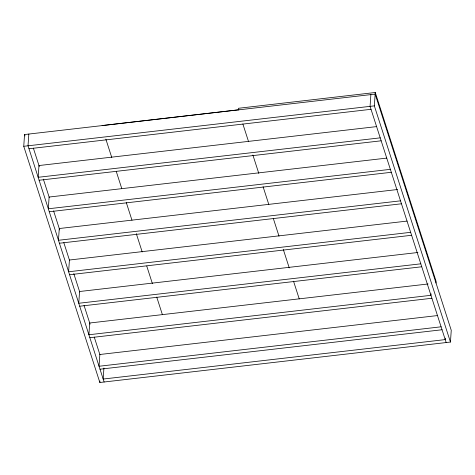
<?xml version="1.0" encoding="UTF-8"?>
<svg xmlns="http://www.w3.org/2000/svg" width="475" height="475" viewBox="0 0 475 475"><rect width="100%" height="100%" fill="white"/><g stroke="black" fill="none" stroke-linecap="round" stroke-linejoin="round"><path stroke-width="0.71" d="M23.75 146.294L24.552 134.544L375.149 94.109L451.25 330.309L450.448 342.059L99.851 382.494L23.75 146.294L374.348 105.866L450.448 342.059M28.827 134.051L28.025 145.801L104.126 382.001M99.851 382.494L99.952 381.021M103.924 368.03L103.176 379.044L445.223 339.601L445.324 338.135M238.331 109.891L238.438 108.288L375.262 92.506L436.139 281.467L436.032 283.07M370.874 94.602L370.072 106.358L446.173 342.552M374.348 105.866L375.262 92.506M431.051 293.847L430.956 295.313L88.908 334.756L89.704 323.006L428.07 283.985M102.095 125.543L238.919 109.761M28.975 148.752L371.022 109.309M376.598 126.605L38.974 165.543L38.172 177.294L380.22 137.851M39.122 180.245L381.17 140.802M386.745 158.098L49.121 197.036L48.319 208.786L390.367 169.343M49.269 211.737L391.317 172.294M397.628 189.507L59.268 228.528L58.467 240.279L400.514 200.836M59.417 243.236L401.464 203.787M407.039 221.089L69.415 260.021L68.614 271.771L410.661 232.328M69.564 274.728L411.611 235.279M417.923 252.492L79.562 291.513L78.761 303.264L420.808 263.821M79.711 306.221L421.758 266.772M89.858 337.713L431.906 298.264M437.481 315.566L99.851 354.498L99.049 366.255L441.103 326.806M100.005 369.206L442.053 329.757M242.873 123.993L248.573 141.681M252.872 155.016L258.798 173.411M263.091 186.74L268.791 204.434M273.315 218.47L279.015 236.164M283.308 249.494L289.239 267.888M293.532 281.218L299.232 298.912M105.848 139.127L111.756 157.463M116.298 171.564L121.748 188.486M126.297 202.588L131.973 220.21M136.289 233.611L142.197 251.94M146.739 266.042L152.416 283.67M156.732 297.065L162.414 314.693M33.369 148.153L39.277 166.482M43.368 179.176L49.269 197.505M53.586 210.9L59.719 229.936M63.81 242.63L69.487 260.258M73.803 273.653L79.711 291.983M84.028 305.378L90.09 324.188M94.252 337.108L99.928 354.736M24.552 134.544L25.003 135.951"/></g></svg>
